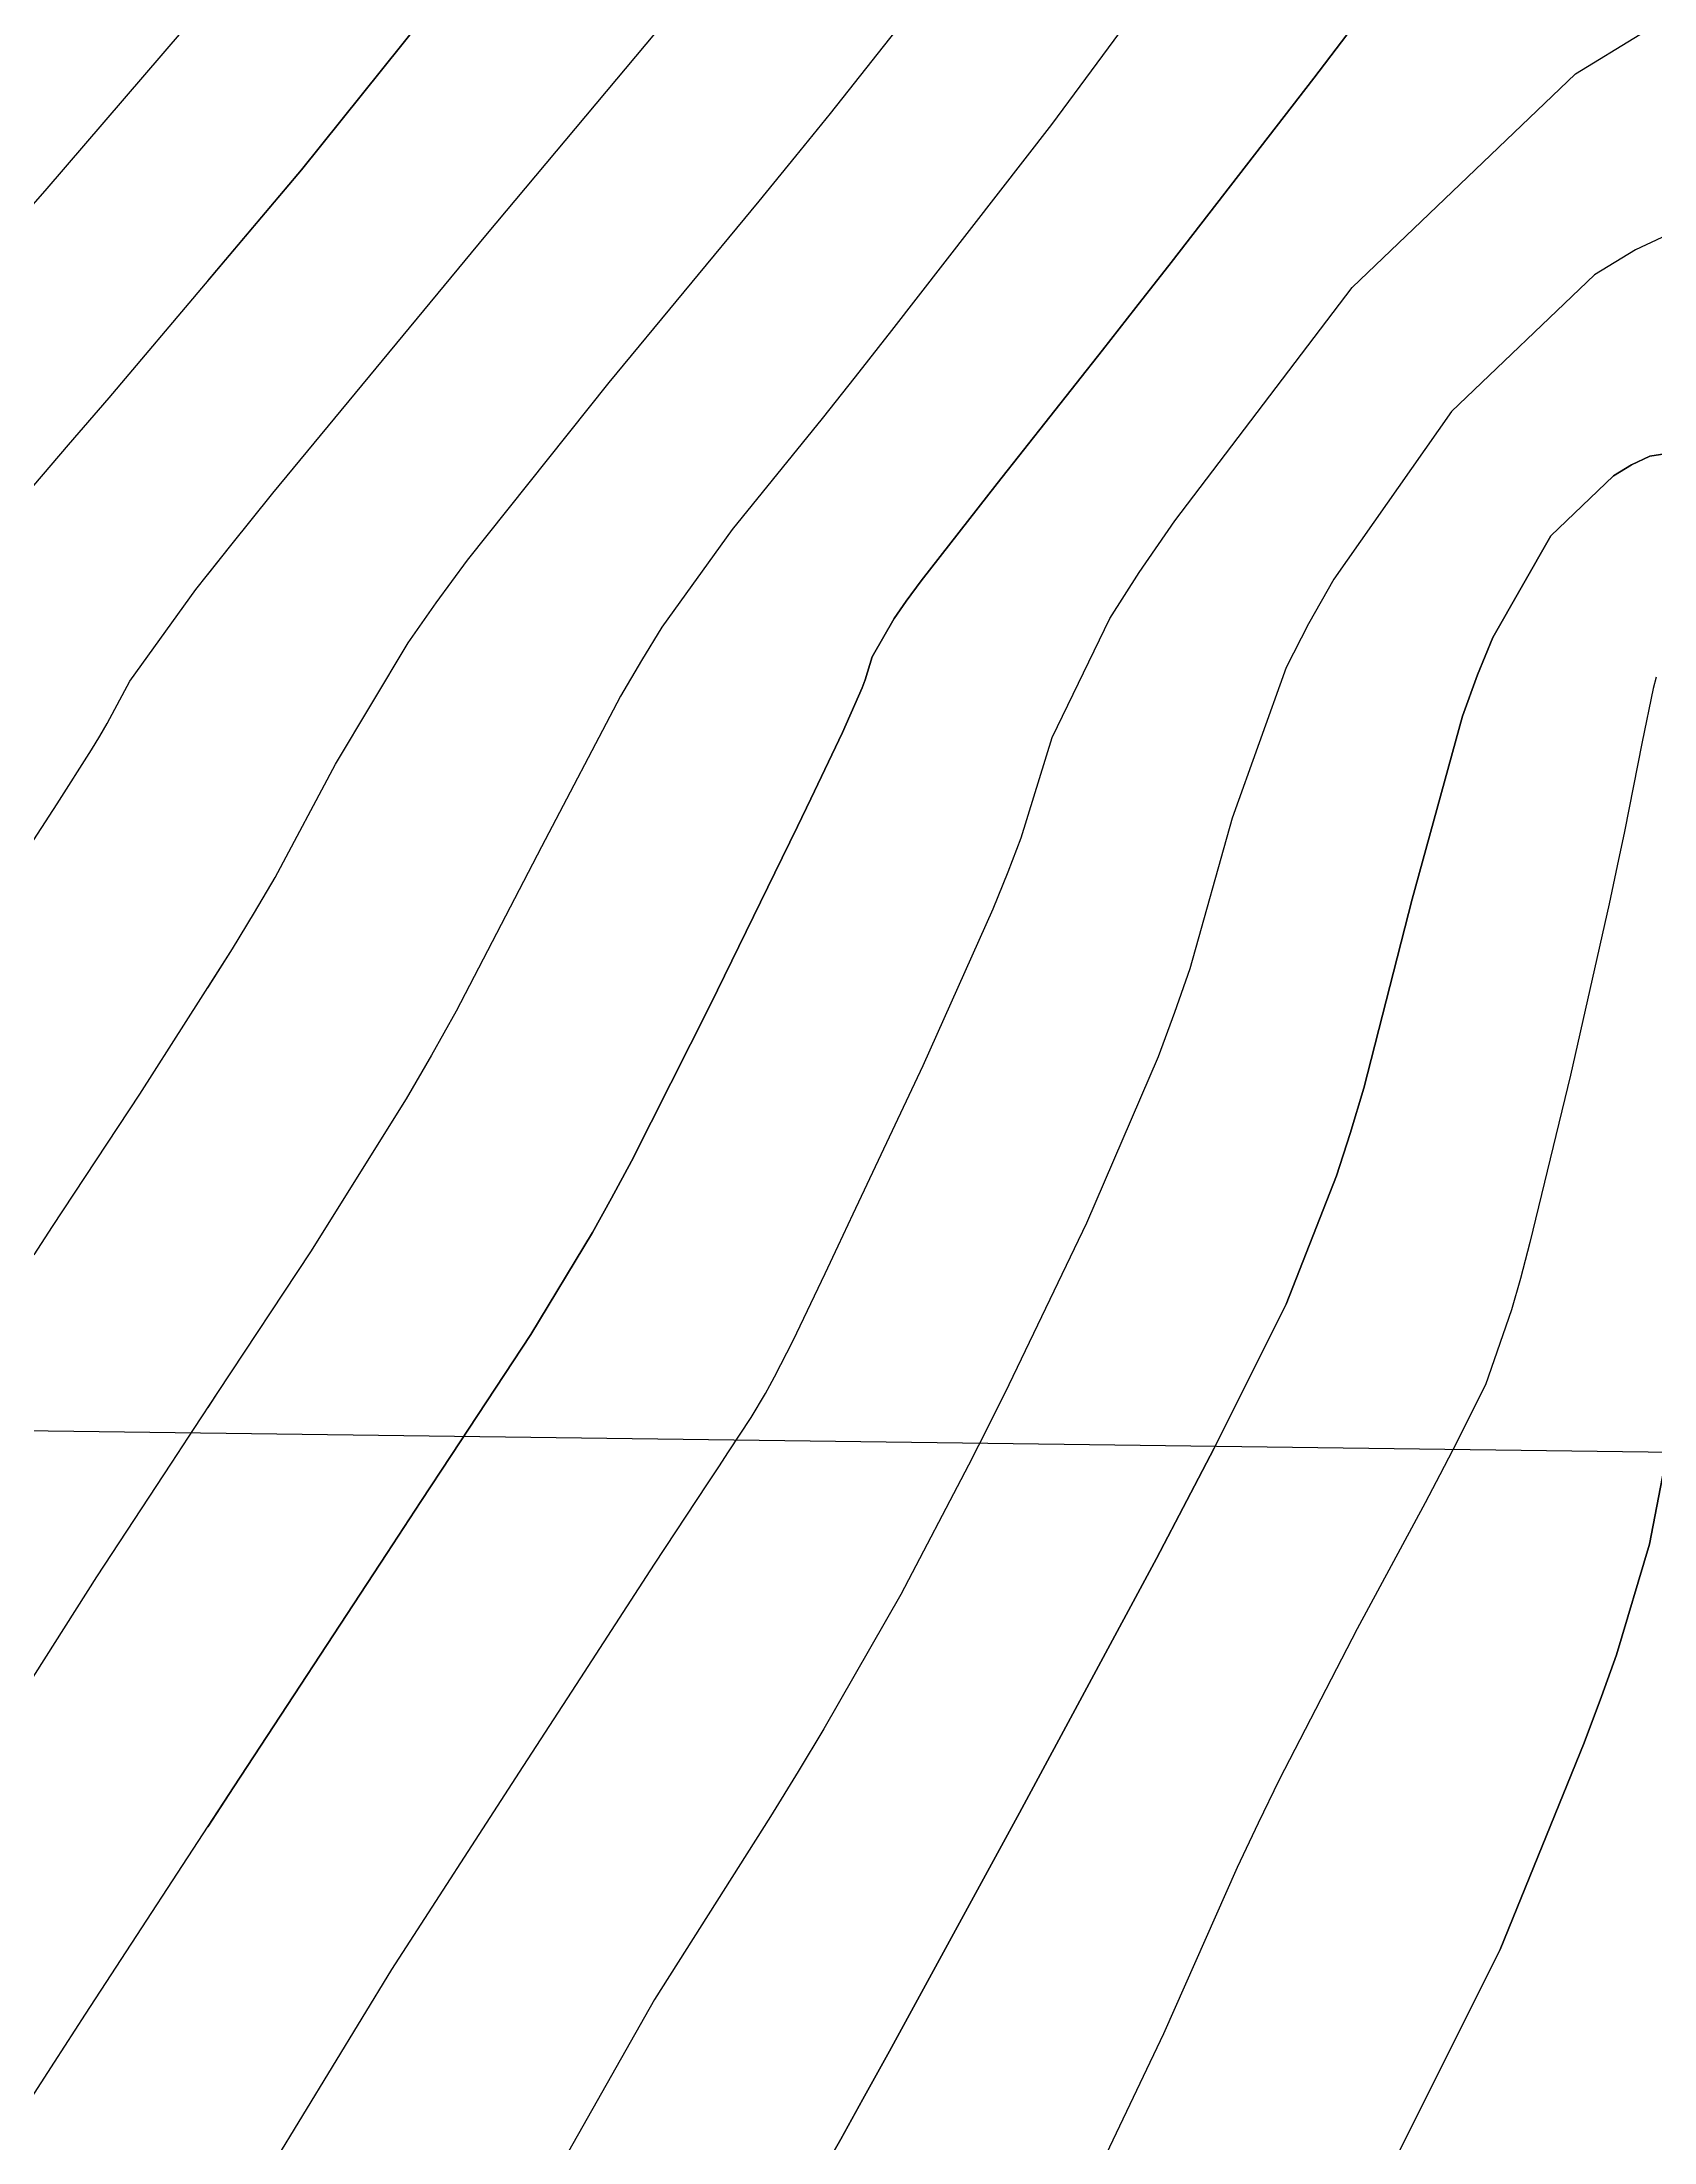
# Model space of a CAD drawing. Header units: metres. Extents: x 837475 to 838479, y 1189012 to 1191015.
# Drawn here: x 837820.8 to 837860.6, y 1190722.7 to 1190774.6 of the extents above; entities that cross this region are included whole.
import ezdxf

# ---------------------------------------------------------------- set-up
doc = ezdxf.new("R2010")
doc.units = ezdxf.units.M
doc.header["$LTSCALE"] = 0.3
for name, color, linetype in [('COTAS 10', 1, 'Continuous'), ('COTAS INT', 252, 'Continuous'), ('VIA2', 121, 'Continuous')]:
    doc.layers.add(name, color=color, linetype=linetype)
doc.styles.get("Standard").update_dxf_attribs({"font": 'simplex.shx'})
doc.dimstyles.get("Standard").update_dxf_attribs({"dimtxt": 0.18, "dimasz": 0.18, "dimexe": 0.18, "dimexo": 0.0625, "dimgap": 0.09, "dimtad": 0, "dimtih": 1, "dimtoh": 1, "dimdec": 4, "dimzin": 0, "dimdsep": 46, "dimtxsty": 'Standard', "dimcen": 0.09, "dimadec": 0, "dimazin": 0, "dimtfac": 1, "dimtdec": 4, "dimtofl": 0, "dimtmove": 0, "dimatfit": 3, "dimfxl": 1, "dimtolj": 1, "dimtzin": 0, "dimarcsym": 0})

# ---------------------------------------------------------------- blocks, each defined once
blk = doc.blocks.new('*D11')
at = {"layer": 'Defpoints', "color": 0, "transparency": 16777216}
for p in [(838417.909, 1190732.507), (837798.033, 1190660.17), (838416.861, 1190652.103)]:
    blk.add_point(p, dxfattribs=at)
at = {"layer": 'VIA2', "color": 0, "lineweight": -2, "transparency": 16777216}
for p, q in [((837798.034, 1190660.232), (837799.083, 1190740.754)), ((837799.261, 1190740.572), (838107.805, 1190736.55)), ((838417.729, 1190732.51), (838109.185, 1190736.532)), ((838416.862, 1190652.165), (838417.911, 1190732.687))]:
    blk.add_line(p, q, dxfattribs=at)
at = {"layer": 'VIA2', "color": 0, "transparency": 16777216}
for points in [[(837799.261, 1190740.602), (837799.261, 1190740.542), (837799.081, 1190740.574)], [(838417.729, 1190732.54), (838417.729, 1190732.48), (838417.909, 1190732.507)]]:
    blk.add_solid(points, dxfattribs=at)
at = {"layer": 'VIA2', "color": 0, "transparency": 16777216, "insert": (838108.495, 1190736.541), "char_height": 0.18, "attachment_point": 5}
blk.add_mtext('\\A1;618.8807', dxfattribs=at)

msp = doc.modelspace()

# ---------------------------------------------------------------- linework, layer by layer
at = {"layer": 'COTAS 10'}
for points in [[(837849.54, 1190777.655), (837845.756, 1190772.541), (837841.805, 1190767.453), (837840.907, 1190766.311), (837840.095, 1190765.285), (837837.872, 1190762.541), (837836.137, 1190760.129), (837835.631, 1190759.312), (837835.115, 1190758.431), (837833.163, 1190754.709), (837831.06, 1190750.654), (837830.448, 1190749.563), (837829.824, 1190748.486), (837827.464, 1190744.709), (837825.167, 1190741.235), (837824.583, 1190740.348), (837824.02, 1190739.494), (837822.173, 1190736.684), (837820.122, 1190733.447)], [(837849.54, 1190777.655), (837845.756, 1190772.541), (837841.805, 1190767.453), (837840.907, 1190766.311), (837840.095, 1190765.285), (837837.872, 1190762.541), (837836.137, 1190760.129), (837835.631, 1190759.312), (837835.115, 1190758.431), (837833.163, 1190754.709), (837831.06, 1190750.654), (837830.448, 1190749.563), (837829.824, 1190748.486), (837827.464, 1190744.709), (837825.167, 1190741.235), (837824.92346, 1190740.8651)], [(837860.693, 1190758.895), (837860.617, 1190758.62), (837860.345, 1190757.302), (837859.909, 1190755.084), (837859.73, 1190754.241), (837859.525, 1190753.299), (837858.574, 1190749.073), (837857.573, 1190744.936), (837857.337, 1190744.05), (837857.119, 1190743.278), (837856.478, 1190741.426), (837855.671, 1190739.823), (837855.349, 1190739.207), (837854.983, 1190738.517), (837853.305, 1190735.402), (837851.38, 1190731.678), (837850.859, 1190730.603), (837850.344, 1190729.509), (837848.525, 1190725.402), (837846.61, 1190721.38)], [(837860.693, 1190758.895), (837860.617, 1190758.62), (837860.345, 1190757.302), (837859.909, 1190755.084), (837859.73, 1190754.241), (837859.525, 1190753.299), (837858.574, 1190749.073), (837857.573, 1190744.936), (837857.337, 1190744.05), (837857.119, 1190743.278), (837856.478, 1190741.426), (837855.671, 1190739.823), (837855.349, 1190739.207), (837854.983, 1190738.517), (837853.305, 1190735.402), (837851.38, 1190731.678), (837850.859, 1190730.603), (837850.344, 1190729.509), (837848.525, 1190725.402), (837846.61, 1190721.38)]]:
    msp.add_lwpolyline(points, dxfattribs=at)
at = {"layer": 'COTAS INT'}
for points in [[(837820.484, 1190723.685), (837821.142, 1190724.708), (837821.908, 1190725.892), (837825.569, 1190731.503), (837829.347, 1190737.263), (837830.187, 1190738.542), (837830.937, 1190739.684), (837832.903, 1190742.666), (837834.423, 1190745.183), (837834.893, 1190746.032), (837835.384, 1190746.946), (837837.334, 1190750.797), (837839.105, 1190754.434), (837839.483, 1190755.213), (837839.813, 1190755.894), (837840.598, 1190757.533), (837840.996, 1190758.425), (837841.081, 1190758.635), (837841.155, 1190758.83), (837841.333, 1190759.402), (837841.872, 1190760.343), (837842.173, 1190760.771), (837842.54, 1190761.271), (837844.416, 1190763.681), (837847.019, 1190766.968), (837847.845, 1190768.021), (837848.715, 1190769.137), (837852.238, 1190773.681), (837855.364, 1190777.802)], [(837832.23, 1190777.644), (837827.241, 1190771.419), (837822.478, 1190765.796), (837821.481, 1190764.628), (837820.622, 1190763.628)], [(837855.364, 1190777.802), (837852.238, 1190773.681), (837848.715, 1190769.137), (837847.845, 1190768.021), (837847.019, 1190766.968), (837844.416, 1190763.681), (837842.54, 1190761.271), (837842.173, 1190760.771), (837841.872, 1190760.343), (837841.333, 1190759.402), (837841.155, 1190758.83), (837841.081, 1190758.635), (837840.996, 1190758.425), (837840.598, 1190757.533), (837839.813, 1190755.894), (837839.483, 1190755.213), (837839.105, 1190754.434), (837837.334, 1190750.797), (837835.384, 1190746.946), (837834.893, 1190746.032), (837834.423, 1190745.183), (837832.903, 1190742.666), (837830.937, 1190739.684), (837830.187, 1190738.542), (837829.347, 1190737.263), (837825.569, 1190731.503), (837824.92346, 1190730.51362)], [(837824.92346, 1190768.68301), (837827.241, 1190771.419), (837832.23, 1190777.644)], [(837820.034, 1190753.965), (837821.205, 1190755.769), (837822.055, 1190757.1), (837822.256, 1190757.436), (837822.443, 1190757.756), (837822.999, 1190758.795), (837824.627, 1190761.057), (837825.491, 1190762.149), (837826.534, 1190763.443), (837831.793, 1190769.8), (837836.986, 1190776.003)], [(837820.634, 1190744.635), (837821.093, 1190745.334), (837823.248, 1190748.598), (837825.537, 1190752.186), (837826.081, 1190753.089), (837826.585, 1190753.954), (837828.081, 1190756.752), (837829.871, 1190759.744), (837830.561, 1190760.731), (837831.335, 1190761.786), (837834.833, 1190766.171), (837838.54, 1190770.644), (837839.447, 1190771.756), (837840.302, 1190772.813), (837842.955, 1190776.171)], [(837824.92346, 1190751.22427), (837825.537, 1190752.186), (837826.081, 1190753.089), (837826.585, 1190753.954), (837828.081, 1190756.752), (837829.871, 1190759.744), (837830.561, 1190760.731), (837831.335, 1190761.786), (837834.833, 1190766.171), (837838.54, 1190770.644), (837839.447, 1190771.756), (837840.302, 1190772.813), (837842.955, 1190776.171)], [(837824.92346, 1190761.43169), (837825.491, 1190762.149), (837826.534, 1190763.443), (837831.793, 1190769.8), (837836.986, 1190776.003)], [(837824.321, 1190774.879), (837820.904, 1190770.905), (837819.947, 1190769.818)], [(837826.537, 1190722.186), (837829.469, 1190726.995), (837832.618, 1190731.861), (837833.352, 1190732.993), (837834.026, 1190734.03), (837835.959, 1190736.995), (837837.263, 1190738.983), (837837.54, 1190739.405), (837837.779, 1190739.77), (837838.341, 1190740.623), (837838.697, 1190741.211), (837838.806, 1190741.41), (837838.921, 1190741.623), (837839.377, 1190742.523), (837840.167, 1190744.172), (837840.492, 1190744.858), (837840.864, 1190745.644), (837842.592, 1190749.308), (837844.316, 1190753.174), (837844.685, 1190754.087), (837845.007, 1190754.931), (837845.778, 1190757.408), (837847.197, 1190760.346), (837847.927, 1190761.481), (837848.804, 1190762.754), (837853.186, 1190768.515), (837858.696, 1190773.79), (837860.282, 1190774.758)], [(837826.537, 1190722.186), (837829.469, 1190726.995), (837832.618, 1190731.861), (837833.352, 1190732.993), (837834.026, 1190734.03), (837835.959, 1190736.995), (837837.263, 1190738.983), (837837.54, 1190739.405), (837837.779, 1190739.77), (837838.341, 1190740.623), (837838.697, 1190741.211), (837838.806, 1190741.41), (837838.921, 1190741.623), (837839.377, 1190742.523), (837840.167, 1190744.172), (837840.492, 1190744.858), (837840.864, 1190745.644), (837842.592, 1190749.308), (837844.316, 1190753.174), (837844.685, 1190754.087), (837845.007, 1190754.931), (837845.778, 1190757.408), (837847.197, 1190760.346), (837847.927, 1190761.481), (837848.804, 1190762.754), (837853.186, 1190768.515), (837858.696, 1190773.79), (837860.282, 1190774.758)], [(837861.214, 1190769.932), (837860.181, 1190769.449), (837859.165, 1190768.829), (837855.637, 1190765.452), (837852.728, 1190761.315), (837852.102, 1190760.216), (837851.554, 1190759.138), (837850.223, 1190755.414), (837849.171, 1190751.695), (837848.798, 1190750.621), (837848.39, 1190749.527), (837846.624, 1190745.414), (837844.707, 1190741.43), (837844.204, 1190740.417), (837843.712, 1190739.443), (837842.038, 1190736.253), (837840.135, 1190732.935), (837839.499, 1190731.88), (837838.816, 1190730.766), (837835.958, 1190726.253), (837833.229, 1190721.441)], [(837861.214, 1190769.932), (837860.181, 1190769.449), (837859.165, 1190768.829), (837855.637, 1190765.452), (837852.728, 1190761.315), (837852.102, 1190760.216), (837851.554, 1190759.138), (837850.223, 1190755.414), (837849.171, 1190751.695), (837848.798, 1190750.621), (837848.39, 1190749.527), (837846.624, 1190745.414), (837844.707, 1190741.43), (837844.204, 1190740.417), (837843.712, 1190739.443), (837842.038, 1190736.253), (837840.135, 1190732.935), (837839.499, 1190731.88), (837838.816, 1190730.766), (837835.958, 1190726.253), (837833.229, 1190721.441)], [(837884.038, 1190766.919), (837880.559, 1190765.748), (837879.484, 1190765.331), (837878.36, 1190764.873), (837873.898, 1190762.881), (837869.75, 1190760.773), (837868.825, 1190760.242), (837867.996, 1190759.734), (837865.81, 1190758.088), (837864.347, 1190755.643), (837863.974, 1190754.632), (837863.615, 1190753.475), (837862.436, 1190748.088), (837861.481, 1190742.609), (837861.263, 1190741.394), (837861.066, 1190740.311), (837860.523, 1190737.489), (837859.709, 1190734.759), (837859.341, 1190733.733), (837858.911, 1190732.591), (837856.84, 1190727.489), (837853.801, 1190721.416)], [(837862.229, 1190764.618), (837860.532, 1190764.352), (837860.079, 1190764.141), (837859.634, 1190763.869), (837858.088, 1190762.389), (837856.653, 1190759.875), (837856.277, 1190758.952), (837855.911, 1190757.93), (837854.668, 1190753.42), (837853.472, 1190748.751), (837853.135, 1190747.63), (837852.796, 1190746.583), (837851.551, 1190743.42), (837849.775, 1190739.865), (837849.101, 1190738.571), (837848.348, 1190737.142), (837844.971, 1190730.863), (837841.755, 1190724.975), (837841.103, 1190723.794), (837840.556, 1190722.807), (837839.443, 1190720.863)], [(837839.443, 1190720.863), (837840.556, 1190722.807), (837841.103, 1190723.794), (837841.755, 1190724.975), (837844.971, 1190730.863), (837848.348, 1190737.142), (837849.101, 1190738.571), (837849.775, 1190739.865), (837851.551, 1190743.42), (837852.796, 1190746.583), (837853.135, 1190747.63), (837853.472, 1190748.751), (837854.668, 1190753.42), (837855.911, 1190757.93), (837856.277, 1190758.952), (837856.653, 1190759.875), (837858.088, 1190762.389), (837859.634, 1190763.869), (837860.079, 1190764.141), (837860.532, 1190764.352), (837862.229, 1190764.618)], [(837853.801, 1190721.416), (837856.84, 1190727.489), (837858.911, 1190732.591), (837859.341, 1190733.733), (837859.709, 1190734.759), (837860.523, 1190737.489), (837861.066, 1190740.311), (837861.263, 1190741.394), (837861.481, 1190742.609), (837862.436, 1190748.088), (837863.615, 1190753.475), (837863.974, 1190754.632), (837864.347, 1190755.643), (837865.81, 1190758.088), (837867.996, 1190759.734), (837868.825, 1190760.242), (837869.75, 1190760.773), (837873.898, 1190762.881), (837874.92346, 1190763.3388)]]:
    msp.add_lwpolyline(points, dxfattribs=at)

# ---------------------------------------------------------------- dimensions: what is measured, and where the dimension line sits
at = {"layer": 'VIA2'}
dim = msp.add_aligned_dim(p1=(837798.03286, 1190660.16958), p2=(838416.861, 1190652.103), distance=80.41115, dimstyle='Standard', dxfattribs=at)
dim.commit()
dim.dimension.update_dxf_attribs({"geometry": '*D11', "text_midpoint": (838108.49502, 1190736.54061)})

doc.saveas('drawing.dxf')
